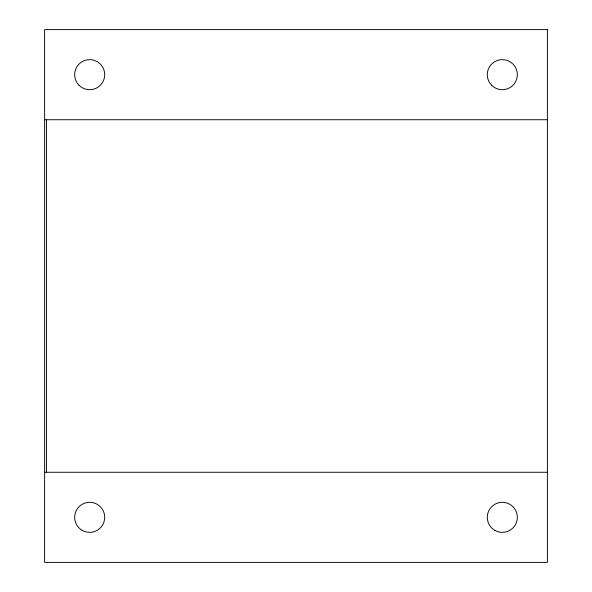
<?xml version="1.0" encoding="UTF-8"?>
<svg xmlns="http://www.w3.org/2000/svg" width="592" height="592" viewBox="0 0 592 592"><rect width="100%" height="100%" fill="white"/><g stroke="black" fill="none" stroke-linecap="round" stroke-linejoin="round"><path stroke-width="0.89" d="M44.622 119.732L547.378 119.732M44.622 472.268L547.378 472.268M46.531 119.732L46.531 472.268M547.378 29.6L44.622 29.6L44.622 562.4L547.378 562.4L547.378 29.6M82.177 530.343A15.022 15.022 0 0 0 104.71 517.334A15.022 15.022 0 0 0 82.177 504.325A15.022 15.022 0 0 0 82.177 530.343M494.801 530.343A15.022 15.022 0 0 0 517.334 517.334A15.022 15.022 0 0 0 494.801 504.325A15.022 15.022 0 0 0 494.801 530.343M491.686 85.292A15.022 15.022 0 0 0 516.823 78.558A15.022 15.022 0 0 0 498.42 60.155A15.022 15.022 0 0 0 491.686 85.292M79.069 85.292A15.022 15.022 0 0 0 104.199 78.558A15.022 15.022 0 0 0 85.803 60.155A15.022 15.022 0 0 0 79.069 85.292"/></g></svg>
